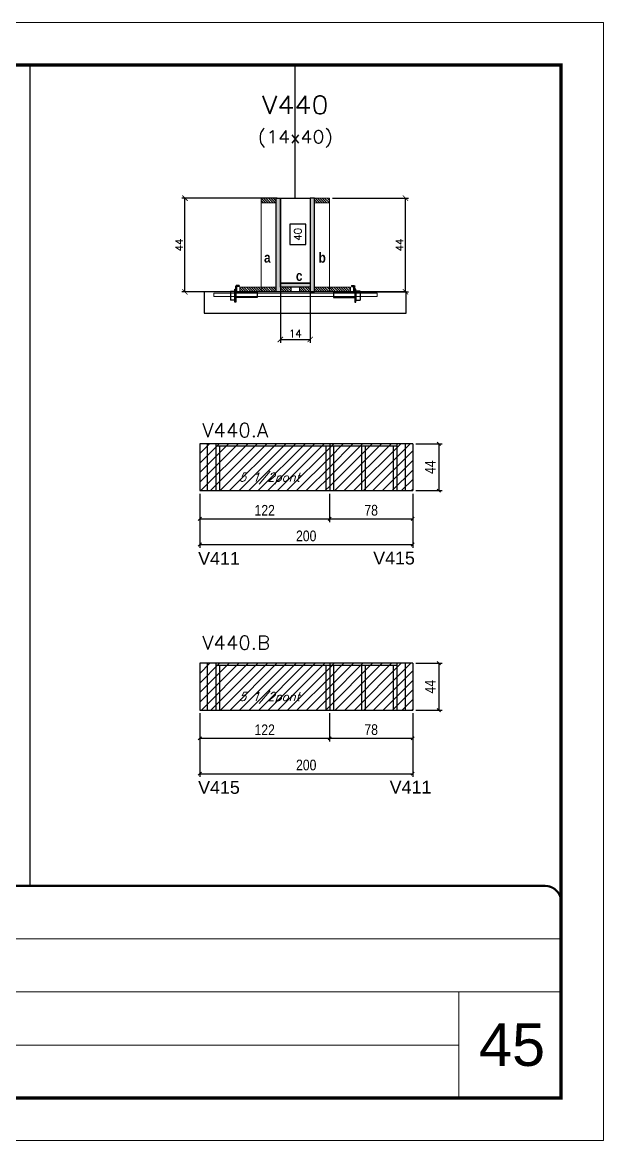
# Model space of a CAD drawing. Extents: x 137137 to 143418, y 10464 to 34486.
# Drawn here: x 138076 to 138622, y 20801 to 21851 of the extents above; entities that cross this region are included whole.
import ezdxf
from ezdxf.enums import TextEntityAlignment as Align

# ---------------------------------------------------------------- set-up
doc = ezdxf.new("R2010")
doc.units = 0
for name, pattern in [('CONTINUO', [0]), ('DASHED', [0.75, 0.5, -0.25]), ('HIDDEN', [0.375, 0.25, -0.125])]:
    doc.linetypes.add(name, pattern=pattern)
for name, color, linetype in [('5', 5, 'Continuous'), ('barrote', 251, 'Continuous'), ('COTA', 241, 'Continuous'), ('Cota Seção (2x)', 4, 'Continuous'), ('detalhes', 4, 'Continuous'), ('Painéis', 200, 'Continuous'), ('presilha', 1, 'Continuous'), ('Reaproveitamento', 251, 'Continuous'), ('SARR_2.2x7', 40, 'Continuous'), ('SARR_3.5x7', 81, 'Continuous'), ('texto', 7, 'Continuous'), ('Texto de Titulo', 7, 'Continuous'), ('Texto Qtd Sarr', 242, 'Continuous')]:
    doc.layers.add(name, color=color, linetype=linetype)
for name, color, linetype, lineweight in [('CARIMBO', 255, 'Continuous', 9), ('CONCRETO', 251, 'Continuous', 25), ('Folhas', 255, 'Continuous', 9), ('Hachura', 251, 'Continuous', 9), ('Madeira', 126, 'Continuous', 18), ('SARRAFO DE PRESSAO', 251, 'DASHED', 9), ('SCO-___-LAJ', 2, 'Continuous', 0), ('Texto Seção', 7, 'Continuous', 15)]:
    doc.layers.add(name, color=color, linetype=linetype, lineweight=lineweight)
doc.styles.add('ARIAL', font='arial.ttf')
doc.styles.add('COTA TECNICA', font='techl___.ttf', dxfattribs={"height": 10})
doc.styles.add('REGUA-120', font='ROMANS.shx', dxfattribs={"height": 15})
doc.styles.add('Romans', font='romans.shx')
doc.styles.get("Standard").update_dxf_attribs({"font": 'arial.ttf'})
doc.styles.add('TECNICA', font='techb___.ttf', dxfattribs={"height": 10})
doc.dimstyles.new('Cota Seção (2x)', dxfattribs={"dimtxt": 7, "dimasz": 5, "dimexe": 3, "dimexo": 3, "dimgap": 2, "dimtad": 3, "dimdec": 1, "dimlfac": 0.5, "dimzin": 12, "dimdsep": 46, "dimtxsty": 'Romans', "dimblk": 'ARCHTICK', "dimcen": 0, "dimclrd": 4, "dimclre": 4, "dimclrt": 1, "dimadec": 1, "dimazin": 3, "dimtfac": 1, "dimtdec": 1, "dimtmove": 0, "dimatfit": 3, "dimldrblk": 'OBLIQUE', "dimfxl": 1, "dimtolj": 1, "dimtzin": 12, "dimarcsym": 0})
doc.dimstyles.new('Cota Seção interna', dxfattribs={"dimtxt": 7, "dimasz": 6, "dimexe": 0.18, "dimexo": 2, "dimgap": -4, "dimtad": 3, "dimdec": 1, "dimlfac": 0.5, "dimzin": 12, "dimdsep": 46, "dimtxsty": 'Romans', "dimblk": 'ARCHTICK', "dimcen": 0.09, "dimse1": 1, "dimse2": 1, "dimsd1": 1, "dimsd2": 1, "dimclrd": 180, "dimclre": 5, "dimclrt": 1, "dimadec": 0, "dimazin": 3, "dimtfac": 1, "dimtdec": 1, "dimtofl": 0, "dimtmove": 0, "dimatfit": 3, "dimldrblk": 'ARCHTICK', "dimfxl": 1, "dimtolj": 1, "dimtzin": 0, "dimarcsym": 0})
doc.dimstyles.new('PAINEL', dxfattribs={"dimtxt": 10, "dimasz": 3, "dimexe": 3, "dimexo": 3, "dimgap": 3, "dimtad": 1, "dimdec": 1, "dimzin": 12, "dimdsep": 46, "dimtxsty": 'COTA TECNICA', "dimblk1": 'OBLIQUE', "dimblk2": 'OBLIQUE', "dimsah": 1, "dimcen": 0.9, "dimclrd": 4, "dimclre": 4, "dimclrt": 240, "dimadec": 1, "dimazin": 3, "dimtfac": 1, "dimtdec": 1, "dimtmove": 0, "dimatfit": 3, "dimfxl": 1, "dimtolj": 1, "dimtzin": 12, "dimarcsym": 0})
pattern_1 = [(315, (161265.2548, 13368.8062), (1.12253202, 1.12253202), [])]
pattern_2 = [(315, (161275.2548, 13368.8062), (1.12253202, 1.12253202), [])]
pattern_3 = [(45, (-13.5, -6891.4506), (-4.49012806, 4.49012806), [])]

# ---------------------------------------------------------------- blocks, each defined once
blk = doc.blocks.new('9999999999')
at = {"color": 30, "linetype": 'CONTINUO'}
for p, q in [((98564.6, 34379.6), (99584, 34379.6)), ((98564.6, 34329.8), (99488, 34329.8)), ((99584, 34329.8), (99488, 34329.8)), ((99488, 34329.8), (99488, 34230.2)), ((98564.6, 34280), (99488, 34280))]:
    blk.add_line(p, q, dxfattribs=at)
at = {"color": 30, "linetype": 'CONTINUO', "const_width": 2}
blk.add_lwpolyline([(99584, 34230.2), (99584, 34414.4, 0.414214), (99569, 34429.4), (98229, 34429.4, 0.414214), (98214, 34414.4), (98214, 34245.2, 0.414214), (98229, 34230.2), (99584, 34230.2)], format="xyb", dxfattribs=at)
at = {"layer": 'Folhas'}
blk.add_lwpolyline([(98139, 34190.2), (99624, 34190.2), (99624, 35240.2), (98139, 35240.2)], close=True, dxfattribs=at)
at = {"layer": 'Folhas', "color": 30, "const_width": 3}
blk.add_lwpolyline([(98214, 34230.2), (99584, 34230.2), (99584, 35200.2), (98214, 35200.2)], close=True, dxfattribs=at)
blk = doc.blocks.new('_ArchTick')
at = {"color": 0, "linetype": 'ByBlock', "const_width": 0.15}
blk.add_lwpolyline([(-0.5, -0.5), (0.5, 0.5)], dxfattribs=at)
blk = doc.blocks.new('*D1495')
at = {"layer": 'COTA', "color": 4, "lineweight": -2, "transparency": 16777216}
for p, q in [((138315.6, 21686.4), (138226, 21686.4)), ((138229, 21598.4), (138229, 21686.4)), ((138277.6, 21598.4), (138226, 21598.4))]:
    blk.add_line(p, q, dxfattribs=at)
at = {"layer": 'Defpoints', "color": 0, "transparency": 16777216}
for p in [(138229, 21686.4), (138318.6, 21686.4), (138280.6, 21598.4)]:
    blk.add_point(p, dxfattribs=at)
at = {"layer": 'COTA', "color": 4, "lineweight": -2, "transparency": 16777216, "xscale": 5, "yscale": 5, "zscale": 5}
for p, rotation in [((138229, 21686.4), 90), ((138229, 21598.4), 270)]:
    blk.add_blockref('_ArchTick', p, dxfattribs=dict(at, rotation=rotation))
at = {"layer": 'COTA', "color": 1, "transparency": 16777216, "insert": (138223.5, 21642.4), "char_height": 7, "attachment_point": 5, "rotation": 90, "style": 'Romans'}
blk.add_mtext('\\A1;44', dxfattribs=at)
blk = doc.blocks.new('_Oblique')
at = {"color": 0, "linetype": 'ByBlock', "lineweight": -2}
blk.add_line((-0.5, -0.5), (0.5, 0.5), dxfattribs=at)
blk = doc.blocks.new('*D1496')
at = {"layer": 'COTA', "color": 4, "lineweight": -2, "transparency": 16777216}
for p, q in [((138367.6, 21686.4), (138439.1, 21686.4)), ((138436.1, 21598.4), (138436.1, 21686.4)), ((138387.6, 21598.4), (138439.1, 21598.4))]:
    blk.add_line(p, q, dxfattribs=at)
at = {"layer": 'Defpoints', "color": 0, "transparency": 16777216}
for p in [(138364.6, 21686.4), (138436.1, 21686.4), (138384.6, 21598.4)]:
    blk.add_point(p, dxfattribs=at)
at = {"layer": 'COTA', "color": 4, "lineweight": -2, "transparency": 16777216, "xscale": 5, "yscale": 5, "zscale": 5}
for p, rotation in [((138436.1, 21686.4), 90), ((138436.1, 21598.4), 270)]:
    blk.add_blockref('_ArchTick', p, dxfattribs=dict(at, rotation=rotation))
at = {"layer": 'COTA', "color": 1, "transparency": 16777216, "insert": (138430.6, 21642.4), "char_height": 7, "attachment_point": 5, "rotation": 90, "style": 'Romans'}
blk.add_mtext('\\A1;44', dxfattribs=at)
blk = doc.blocks.new('*D1497')
at = {"layer": 'Cota Seção (2x)', "color": 180, "lineweight": -2, "transparency": 16777216}
for p, q in [((138342.6, 21662.1), (138327.6, 21662.1)), ((138327.6, 21662.1), (138327.6, 21642.8)), ((138342.6, 21642.8), (138342.6, 21662.1)), ((138327.6, 21642.8), (138342.6, 21642.8))]:
    blk.add_line(p, q, dxfattribs=at)
at = {"layer": 'Defpoints', "color": 0, "transparency": 16777216}
for p in [(138346.6, 21686.4), (138346.6, 21686.4), (138346.6, 21606.5)]:
    blk.add_point(p, dxfattribs=at)
at = {"layer": 'Cota Seção (2x)', "color": 1, "transparency": 16777216, "insert": (138335.1, 21652.4), "char_height": 7, "attachment_point": 5, "rotation": 90, "style": 'Romans'}
blk.add_mtext('\\A1;40', dxfattribs=at)
blk = doc.blocks.new('titulo1')
at = {"layer": 'Defpoints', "color": 252, "linetype": 'HIDDEN', "ltscale": 2}
blk.add_line((0, 0), (0, 125), dxfattribs=at)
at = {"layer": 'Defpoints', "style": 'Romans', "oblique": 15}
blk.add_attdef('FOLHA', text='', height=10, dxfattribs=at).set_placement((0, 15.6), align=Align.MIDDLE_CENTER)
at = {"layer": 'Texto Qtd Sarr', "color": 3, "style": 'Romans', "oblique": 15}
for tag, height, p in [('TITULO', 17, (0, 71.4)), ('SEÇÃO', 12, (0, 41.5))]:
    blk.add_attdef(tag, text='', height=height, dxfattribs=at).set_placement(p, align=Align.MIDDLE_CENTER)
blk = doc.blocks.new('PRESILHA METÁLICA 1')
at = {"layer": 'presilha'}
for p, q in [((7.5, 10.6), (7.5, 19.9)), ((12, 21), (8.6, 21)), ((9, 11.6), (9, 18.9)), ((12, 19.5), (9.6, 19.5)), ((12, 21), (12, 19.5)), ((0, 13), (6, 13)), ((0, 13), (0, 0)), ((6, 0), (0, 0)), ((6, 15.5), (7.5, 15.5)), ((6, -2.5), (6, 15.5)), ((6, 13), (6, 0)), ((7.5, 15.5), (7.5, -2.5)), ((37.5, 4.1), (7.5, 4.1)), ((37.5, 11), (9.6, 11)), ((37.5, 11), (37.5, 4.1)), ((7.5, -2.5), (6, -2.5))]:
    blk.add_line(p, q, dxfattribs=at)
for centre, radius, start, end in [((8.6, 19.9), 1.14, 90, 180), ((9.6, 18.9), 0.57, 90, 180), ((9.6, 11.6), 0.57, 180, 270)]:
    blk.add_arc(centre, radius, start, end, dxfattribs=at)
blk = doc.blocks.new('*D1498')
at = {"layer": 'COTA', "color": 4, "lineweight": -2, "transparency": 16777216}
for p, q in [((138318.6, 21599.8), (138318.6, 21550.7)), ((138346.6, 21599.8), (138346.6, 21550.7)), ((138318.6, 21553.7), (138346.6, 21553.7))]:
    blk.add_line(p, q, dxfattribs=at)
at = {"layer": 'Defpoints', "color": 0, "transparency": 16777216}
for p in [(138318.6, 21602.8), (138346.6, 21602.8), (138346.6, 21553.7)]:
    blk.add_point(p, dxfattribs=at)
at = {"layer": 'COTA', "color": 4, "lineweight": -2, "transparency": 16777216, "xscale": 5, "yscale": 5, "zscale": 5, "rotation": 180}
blk.add_blockref('_ArchTick', (138318.6, 21553.7), dxfattribs=at)
at = {"layer": 'COTA', "color": 4, "lineweight": -2, "transparency": 16777216, "xscale": 5, "yscale": 5, "zscale": 5}
blk.add_blockref('_ArchTick', (138346.6, 21553.7), dxfattribs=at)
at = {"layer": 'COTA', "color": 1, "transparency": 16777216, "insert": (138332.6, 21559.2), "char_height": 7, "attachment_point": 5, "style": 'Romans'}
blk.add_mtext('\\A1;14', dxfattribs=at)
blk = doc.blocks.new('*D1531')
at = {"layer": 'COTA', "color": 4, "linetype": 'ByBlock', "lineweight": -2, "transparency": 16777216}
for p, q in [((138242.9, 21408.8), (138242.9, 21358.1)), ((138442.9, 21408.8), (138442.9, 21358.1)), ((138242.9, 21361.1), (138442.9, 21361.1))]:
    blk.add_line(p, q, dxfattribs=at)
at = {"layer": 'Defpoints', "color": 0, "linetype": 'ByBlock', "transparency": 16777216}
for p in [(138242.9, 21411.8), (138442.9, 21411.8), (138442.9, 21361.1)]:
    blk.add_point(p, dxfattribs=at)
at = {"layer": 'COTA', "color": 4, "linetype": 'ByBlock', "lineweight": -2, "transparency": 16777216, "xscale": 3, "yscale": 3, "zscale": 3, "rotation": 180}
blk.add_blockref('_Oblique', (138242.9, 21361.1), dxfattribs=at)
at = {"layer": 'COTA', "color": 4, "linetype": 'ByBlock', "lineweight": -2, "transparency": 16777216, "xscale": 3, "yscale": 3, "zscale": 3}
blk.add_blockref('_Oblique', (138442.9, 21361.1), dxfattribs=at)
at = {"layer": 'COTA', "color": 240, "linetype": 'ByBlock', "transparency": 16777216, "insert": (138342.9, 21369.2), "char_height": 10, "attachment_point": 5, "style": 'COTA TECNICA'}
blk.add_mtext('\\A1;200', dxfattribs=at)
blk = doc.blocks.new('*D1532')
at = {"layer": 'COTA', "color": 4, "linetype": 'ByBlock', "lineweight": -2, "transparency": 16777216}
for p, q in [((138445.9, 21455.8), (138470.5, 21455.8)), ((138467.5, 21455.8), (138467.5, 21411.8)), ((138445.9, 21411.8), (138470.5, 21411.8))]:
    blk.add_line(p, q, dxfattribs=at)
at = {"layer": 'Defpoints', "color": 0, "linetype": 'ByBlock', "transparency": 16777216}
for p in [(138442.9, 21455.8), (138442.9, 21411.8), (138467.5, 21411.8)]:
    blk.add_point(p, dxfattribs=at)
at = {"layer": 'COTA', "color": 4, "linetype": 'ByBlock', "lineweight": -2, "transparency": 16777216, "xscale": 3, "yscale": 3, "zscale": 3}
for p, rotation in [((138467.5, 21455.8), 90), ((138467.5, 21411.8), 270)]:
    blk.add_blockref('_Oblique', p, dxfattribs=dict(at, rotation=rotation))
at = {"layer": 'COTA', "color": 240, "linetype": 'ByBlock', "transparency": 16777216, "insert": (138459.4, 21433.8), "char_height": 10, "attachment_point": 5, "rotation": 90, "style": 'COTA TECNICA'}
blk.add_mtext('\\A1;44', dxfattribs=at)
blk = doc.blocks.new('*D1533')
at = {"layer": 'COTA', "color": 4, "linetype": 'ByBlock', "lineweight": -2, "transparency": 16777216}
for p, q in [((138242.9, 21202.7), (138242.9, 21143)), ((138442.9, 21202.7), (138442.9, 21143)), ((138242.9, 21146), (138442.9, 21146))]:
    blk.add_line(p, q, dxfattribs=at)
at = {"layer": 'Defpoints', "color": 0, "linetype": 'ByBlock', "transparency": 16777216}
for p in [(138242.9, 21205.7), (138442.9, 21205.7), (138442.9, 21146)]:
    blk.add_point(p, dxfattribs=at)
at = {"layer": 'COTA', "color": 4, "linetype": 'ByBlock', "lineweight": -2, "transparency": 16777216, "xscale": 3, "yscale": 3, "zscale": 3, "rotation": 180}
blk.add_blockref('_Oblique', (138242.9, 21146), dxfattribs=at)
at = {"layer": 'COTA', "color": 4, "linetype": 'ByBlock', "lineweight": -2, "transparency": 16777216, "xscale": 3, "yscale": 3, "zscale": 3}
blk.add_blockref('_Oblique', (138442.9, 21146), dxfattribs=at)
at = {"layer": 'COTA', "color": 240, "linetype": 'ByBlock', "transparency": 16777216, "insert": (138342.9, 21154.1), "char_height": 10, "attachment_point": 5, "style": 'COTA TECNICA'}
blk.add_mtext('\\A1;200', dxfattribs=at)
blk = doc.blocks.new('*D1534')
at = {"layer": 'COTA', "color": 4, "linetype": 'ByBlock', "lineweight": -2, "transparency": 16777216}
for p, q in [((138445.9, 21249.7), (138470.5, 21249.7)), ((138467.5, 21249.7), (138467.5, 21205.7)), ((138445.9, 21205.7), (138470.5, 21205.7))]:
    blk.add_line(p, q, dxfattribs=at)
at = {"layer": 'Defpoints', "color": 0, "linetype": 'ByBlock', "transparency": 16777216}
for p in [(138442.9, 21249.7), (138442.9, 21205.7), (138467.5, 21205.7)]:
    blk.add_point(p, dxfattribs=at)
at = {"layer": 'COTA', "color": 4, "linetype": 'ByBlock', "lineweight": -2, "transparency": 16777216, "xscale": 3, "yscale": 3, "zscale": 3}
for p, rotation in [((138467.5, 21249.7), 90), ((138467.5, 21205.7), 270)]:
    blk.add_blockref('_Oblique', p, dxfattribs=dict(at, rotation=rotation))
at = {"layer": 'COTA', "color": 240, "linetype": 'ByBlock', "transparency": 16777216, "insert": (138459.4, 21227.7), "char_height": 10, "attachment_point": 5, "rotation": 90, "style": 'COTA TECNICA'}
blk.add_mtext('\\A1;44', dxfattribs=at)
blk = doc.blocks.new('*D1551')
at = {"layer": 'COTA', "color": 4, "linetype": 'ByBlock', "lineweight": -2, "transparency": 16777216}
for p, q in [((138242.9, 21202.7), (138242.9, 21176.2)), ((138364.9, 21202.7), (138364.9, 21176.2)), ((138242.9, 21179.2), (138364.9, 21179.2))]:
    blk.add_line(p, q, dxfattribs=at)
at = {"layer": 'Defpoints', "color": 0, "linetype": 'ByBlock', "transparency": 16777216}
for p in [(138242.9, 21205.7), (138364.9, 21205.7), (138364.9, 21179.2)]:
    blk.add_point(p, dxfattribs=at)
at = {"layer": 'COTA', "color": 4, "linetype": 'ByBlock', "lineweight": -2, "transparency": 16777216, "xscale": 3, "yscale": 3, "zscale": 3, "rotation": 180}
blk.add_blockref('_Oblique', (138242.9, 21179.2), dxfattribs=at)
at = {"layer": 'COTA', "color": 4, "linetype": 'ByBlock', "lineweight": -2, "transparency": 16777216, "xscale": 3, "yscale": 3, "zscale": 3}
blk.add_blockref('_Oblique', (138364.9, 21179.2), dxfattribs=at)
at = {"layer": 'COTA', "color": 240, "linetype": 'ByBlock', "transparency": 16777216, "insert": (138303.9, 21187.2), "char_height": 10, "attachment_point": 5, "style": 'COTA TECNICA'}
blk.add_mtext('\\A1;122', dxfattribs=at)
blk = doc.blocks.new('*D1552')
at = {"layer": 'COTA', "color": 4, "linetype": 'ByBlock', "lineweight": -2, "transparency": 16777216}
for p, q in [((138364.9, 21202.7), (138364.9, 21176.2)), ((138442.9, 21202.7), (138442.9, 21176.2)), ((138364.9, 21179.2), (138442.9, 21179.2))]:
    blk.add_line(p, q, dxfattribs=at)
at = {"layer": 'Defpoints', "color": 0, "linetype": 'ByBlock', "transparency": 16777216}
for p in [(138364.9, 21205.7), (138442.9, 21205.7), (138442.9, 21179.2)]:
    blk.add_point(p, dxfattribs=at)
at = {"layer": 'COTA', "color": 4, "linetype": 'ByBlock', "lineweight": -2, "transparency": 16777216, "xscale": 3, "yscale": 3, "zscale": 3, "rotation": 180}
blk.add_blockref('_Oblique', (138364.9, 21179.2), dxfattribs=at)
at = {"layer": 'COTA', "color": 4, "linetype": 'ByBlock', "lineweight": -2, "transparency": 16777216, "xscale": 3, "yscale": 3, "zscale": 3}
blk.add_blockref('_Oblique', (138442.9, 21179.2), dxfattribs=at)
at = {"layer": 'COTA', "color": 240, "linetype": 'ByBlock', "transparency": 16777216, "insert": (138403.9, 21187.3), "char_height": 10, "attachment_point": 5, "style": 'COTA TECNICA'}
blk.add_mtext('\\A1;78', dxfattribs=at)
blk = doc.blocks.new('*D1553')
at = {"layer": 'COTA', "color": 4, "linetype": 'ByBlock', "lineweight": -2, "transparency": 16777216}
for p, q in [((138242.9, 21408.8), (138242.9, 21382.2)), ((138364.9, 21408.8), (138364.9, 21382.2)), ((138242.9, 21385.2), (138364.9, 21385.2))]:
    blk.add_line(p, q, dxfattribs=at)
at = {"layer": 'Defpoints', "color": 0, "linetype": 'ByBlock', "transparency": 16777216}
for p in [(138242.9, 21411.8), (138364.9, 21411.8), (138364.9, 21385.2)]:
    blk.add_point(p, dxfattribs=at)
at = {"layer": 'COTA', "color": 4, "linetype": 'ByBlock', "lineweight": -2, "transparency": 16777216, "xscale": 3, "yscale": 3, "zscale": 3, "rotation": 180}
blk.add_blockref('_Oblique', (138242.9, 21385.2), dxfattribs=at)
at = {"layer": 'COTA', "color": 4, "linetype": 'ByBlock', "lineweight": -2, "transparency": 16777216, "xscale": 3, "yscale": 3, "zscale": 3}
blk.add_blockref('_Oblique', (138364.9, 21385.2), dxfattribs=at)
at = {"layer": 'COTA', "color": 240, "linetype": 'ByBlock', "transparency": 16777216, "insert": (138303.9, 21393.3), "char_height": 10, "attachment_point": 5, "style": 'COTA TECNICA'}
blk.add_mtext('\\A1;122', dxfattribs=at)
blk = doc.blocks.new('*D1554')
at = {"layer": 'COTA', "color": 4, "linetype": 'ByBlock', "lineweight": -2, "transparency": 16777216}
for p, q in [((138364.9, 21408.8), (138364.9, 21382.2)), ((138442.9, 21408.8), (138442.9, 21382.2)), ((138364.9, 21385.2), (138442.9, 21385.2))]:
    blk.add_line(p, q, dxfattribs=at)
at = {"layer": 'Defpoints', "color": 0, "linetype": 'ByBlock', "transparency": 16777216}
for p in [(138364.9, 21411.8), (138442.9, 21411.8), (138442.9, 21385.2)]:
    blk.add_point(p, dxfattribs=at)
at = {"layer": 'COTA', "color": 4, "linetype": 'ByBlock', "lineweight": -2, "transparency": 16777216, "xscale": 3, "yscale": 3, "zscale": 3, "rotation": 180}
blk.add_blockref('_Oblique', (138364.9, 21385.2), dxfattribs=at)
at = {"layer": 'COTA', "color": 4, "linetype": 'ByBlock', "lineweight": -2, "transparency": 16777216, "xscale": 3, "yscale": 3, "zscale": 3}
blk.add_blockref('_Oblique', (138442.9, 21385.2), dxfattribs=at)
at = {"layer": 'COTA', "color": 240, "linetype": 'ByBlock', "transparency": 16777216, "insert": (138403.9, 21393.3), "char_height": 10, "attachment_point": 5, "style": 'COTA TECNICA'}
blk.add_mtext('\\A1;78', dxfattribs=at)

msp = doc.modelspace()

# ---------------------------------------------------------------- hatches: boundary and pattern name
at = {"layer": 'Hachura'}
h = msp.add_hatch(dxfattribs=at)
h.set_pattern_fill('ANSI31', color=256, scale=0.5, angle=270, style=0)
h.set_pattern_definition([(315, (161275.2548, 13378.8062), (1.12253202, 1.12253202), [])])
h.paths.add_polyline_path([(138314.63, 21682.05), (138314.63, 21686.45), (138300.63, 21686.45), (138300.63, 21682.05)])
h = msp.add_hatch(color=256, dxfattribs=at)
h.dxf.hatch_style = 1
h.paths.add_polyline_path([(138314.63, 21686.45), (138318.63, 21686.45), (138318.63, 21598.45), (138314.63, 21598.45)])
h = msp.add_hatch(color=256, dxfattribs=at)
h.dxf.hatch_style = 1
h.paths.add_polyline_path([(138350.63, 21686.45), (138346.63, 21686.45), (138346.63, 21598.45), (138350.63, 21598.45)])
h = msp.add_hatch(dxfattribs=at)
h.set_pattern_fill('ANSI31', color=256, scale=0.5, angle=270, style=0)
h.set_pattern_definition([(315, (161265.2645, 13378.8062), (1.12253202, 1.12253202), [])])
h.paths.add_polyline_path([(138350.63, 21682.05), (138350.63, 21686.45), (138364.63, 21686.45), (138364.63, 21682.05)])
h = msp.add_hatch(dxfattribs=at)
h.set_pattern_fill('ANSI31', color=256, scale=0.5, angle=270, style=0)
h.set_pattern_definition(pattern_2)
h.paths.add_polyline_path([(138280.63, 21598.45), (138280.63, 21602.85), (138300.63, 21602.85), (138300.63, 21598.45)])
h = msp.add_hatch(dxfattribs=at)
h.set_pattern_fill('ANSI31', color=256, scale=0.5, angle=270, style=0)
h.set_pattern_definition([(315, (161275.2548, 13295.2062), (1.12253202, 1.12253202), [])])
h.paths.add_polyline_path([(138314.63, 21598.45), (138314.63, 21602.85), (138300.63, 21602.85), (138300.63, 21598.45)])
h = msp.add_hatch(color=256, dxfattribs=at)
h.dxf.hatch_style = 1
h.paths.add_polyline_path([(138318.63, 21602.85), (138318.63, 21606.45), (138346.63, 21606.45), (138346.63, 21602.85)])
h = msp.add_hatch(dxfattribs=at)
h.set_pattern_fill('ANSI31', color=256, scale=0.5, angle=270, style=0)
h.set_pattern_definition(pattern_2)
h.paths.add_polyline_path([(138318.63, 21598.45), (138318.63, 21602.85), (138328.63, 21602.85), (138328.63, 21598.45)])
h = msp.add_hatch(dxfattribs=at)
h.set_pattern_fill('ANSI31', color=256, scale=0.5, angle=270, style=0)
h.set_pattern_definition(pattern_1)
h.paths.add_polyline_path([(138346.63, 21598.45), (138346.63, 21602.85), (138336.63, 21602.85), (138336.63, 21598.45)])
h = msp.add_hatch(dxfattribs=at)
h.set_pattern_fill('ANSI31', color=256, scale=0.5, angle=270, style=0)
h.set_pattern_definition([(315, (161265.2548, 13295.2062), (1.12253202, 1.12253202), [])])
h.paths.add_polyline_path([(138350.63, 21598.45), (138350.63, 21602.85), (138364.63, 21602.85), (138364.63, 21598.45)])
h = msp.add_hatch(dxfattribs=at)
h.set_pattern_fill('ANSI31', color=256, scale=0.5, angle=270, style=0)
h.set_pattern_definition(pattern_1)
h.paths.add_polyline_path([(138384.63, 21598.45), (138384.63, 21602.85), (138364.63, 21602.85), (138364.63, 21598.45)])
at = {"layer": 'Reaproveitamento', "linetype": 'ByBlock'}
h = msp.add_hatch(dxfattribs=at)
h.set_pattern_fill('ANSI31', color=256, scale=2)
h.set_pattern_definition(pattern_3)
h.paths.add_polyline_path([(138364.94, 21411.75), (138364.94, 21455.75), (138242.94, 21455.75), (138242.94, 21411.75)])
h.paths.add_polyline_path([(138271.96, 21415.16), (138339.58, 21415.16), (138345.08, 21431.13), (138277.46, 21431.13)], flags=24)
h = msp.add_hatch(dxfattribs=at)
h.set_pattern_fill('ANSI31', color=256, scale=2)
h.set_pattern_definition(pattern_3)
h.paths.add_polyline_path([(138442.94, 21411.75), (138442.94, 21455.75), (138364.94, 21455.75), (138364.94, 21411.75)])
h = msp.add_hatch(dxfattribs=at)
h.set_pattern_fill('ANSI31', color=256, scale=2)
h.set_pattern_definition(pattern_3)
h.paths.add_polyline_path([(138242.94, 21249.68), (138242.94, 21205.68), (138364.94, 21205.68), (138364.94, 21249.68)])
h.paths.add_polyline_path([(138271.96, 21209.09), (138339.58, 21209.09), (138345.08, 21225.06), (138277.46, 21225.06)], flags=24)
h = msp.add_hatch(dxfattribs=at)
h.set_pattern_fill('ANSI31', color=256, scale=2)
h.set_pattern_definition(pattern_3)
h.paths.add_polyline_path([(138364.94, 21249.68), (138364.94, 21205.68), (138442.94, 21205.68), (138442.94, 21249.68)])

# ---------------------------------------------------------------- linework, layer by layer
at = {"layer": 'barrote'}
msp.add_lwpolyline([(138247.18, 21578.45), (138436.76, 21578.45), (138436.76, 21598.45), (138247.18, 21598.45)], close=True, dxfattribs=at)
at = {"layer": 'CONCRETO'}
msp.add_lwpolyline([(138318.63, 21686.45), (138318.63, 21686.45), (138318.63, 21686.45), (138318.63, 21686.45), (138346.63, 21686.45), (138346.63, 21686.45), (138346.63, 21686.45), (138346.63, 21606.45), (138318.63, 21606.45), (138318.63, 21686.45)], close=True, dxfattribs=at)
at = {"layer": 'COTA', "linetype": 'ByBlock'}
msp.add_line((138083.2, 21811.45), (138083.2, 21040.69), dxfattribs=at)
at = {"layer": 'Madeira'}
for points in [[(138314.63, 21682.05), (138314.63, 21686.45), (138300.63, 21686.45), (138300.63, 21682.05)], [(138314.63, 21686.45), (138300.63, 21686.45), (138300.63, 21598.45), (138314.63, 21598.45)], [(138350.63, 21682.05), (138350.63, 21686.45), (138364.63, 21686.45), (138364.63, 21682.05)], [(138350.63, 21686.45), (138364.63, 21686.45), (138364.63, 21598.45), (138350.63, 21598.45)], [(138280.63, 21598.45), (138280.63, 21602.85), (138300.63, 21602.85), (138300.63, 21598.45)], [(138314.63, 21598.45), (138314.63, 21602.85), (138300.63, 21602.85), (138300.63, 21598.45)], [(138318.63, 21598.45), (138318.63, 21602.85), (138328.63, 21602.85), (138328.63, 21598.45)], [(138346.63, 21598.45), (138346.63, 21602.85), (138336.63, 21602.85), (138336.63, 21598.45)], [(138350.63, 21598.45), (138350.63, 21602.85), (138364.63, 21602.85), (138364.63, 21598.45)], [(138384.63, 21598.45), (138384.63, 21602.85), (138364.63, 21602.85), (138364.63, 21598.45)]]:
    msp.add_lwpolyline(points, close=True, dxfattribs=at)
at = {"layer": 'Painéis', "linetype": 'ByBlock'}
for p, q in [((138242.94, 21455.75), (138242.94, 21411.75)), ((138442.94, 21455.75), (138242.94, 21455.75)), ((138364.94, 21455.75), (138364.94, 21411.75)), ((138442.94, 21455.75), (138442.94, 21411.75)), ((138242.94, 21411.75), (138442.94, 21411.75)), ((138242.94, 21249.68), (138242.94, 21205.68)), ((138442.94, 21249.68), (138242.94, 21249.68)), ((138364.94, 21249.68), (138364.94, 21205.68)), ((138442.94, 21249.68), (138442.94, 21205.68)), ((138242.94, 21205.68), (138442.94, 21205.68))]:
    msp.add_line(p, q, dxfattribs=at)
at = {"layer": 'Painéis'}
for points in [[(138314.63, 21686.45), (138318.63, 21686.45), (138318.63, 21598.45), (138314.63, 21598.45)], [(138350.63, 21686.45), (138346.63, 21686.45), (138346.63, 21598.45), (138350.63, 21598.45)], [(138318.63, 21602.85), (138318.63, 21606.45), (138346.63, 21606.45), (138346.63, 21602.85)]]:
    msp.add_lwpolyline(points, close=True, dxfattribs=at)
at = {"layer": 'SARR_2.2x7', "linetype": 'Continuous'}
for p, q in [((138249.94, 21455.75), (138249.94, 21411.75)), ((138364.94, 21453.55), (138257.94, 21453.55)), ((138427.94, 21453.55), (138364.94, 21453.55)), ((138435.94, 21455.75), (138435.94, 21411.75)), ((138249.94, 21249.68), (138249.94, 21205.68)), ((138364.94, 21247.48), (138257.94, 21247.48)), ((138427.94, 21247.48), (138364.94, 21247.48)), ((138435.94, 21249.68), (138435.94, 21205.68))]:
    msp.add_line(p, q, dxfattribs=at)
at = {"layer": 'SARR_3.5x7'}
for p, q in [((138257.94, 21455.75), (138257.94, 21411.75)), ((138261.44, 21453.55), (138261.44, 21411.75)), ((138361.44, 21453.55), (138361.44, 21411.75)), ((138368.44, 21453.55), (138368.44, 21411.75)), ((138394.69, 21453.55), (138394.69, 21411.75)), ((138398.19, 21453.55), (138398.19, 21411.75)), ((138424.44, 21453.55), (138424.44, 21411.75)), ((138427.94, 21455.75), (138427.94, 21411.75)), ((138257.94, 21249.68), (138257.94, 21205.68)), ((138261.44, 21247.48), (138261.44, 21205.68)), ((138361.44, 21247.48), (138361.44, 21205.68)), ((138368.44, 21247.48), (138368.44, 21205.68)), ((138394.69, 21247.48), (138394.69, 21205.68)), ((138398.19, 21247.48), (138398.19, 21205.68)), ((138424.44, 21247.48), (138424.44, 21205.68)), ((138427.94, 21249.68), (138427.94, 21205.68))]:
    msp.add_line(p, q, dxfattribs=at)
at = {"layer": 'SCO-___-LAJ', "color": 1}
msp.add_lwpolyline([(138256.18, 21597.12), (138409.45, 21597.12), (138409.45, 21593.92), (138256.18, 21593.92)], close=True, dxfattribs=at)

# ---------------------------------------------------------------- block references
at = {"layer": 'presilha', "yscale": 0.6666666666666666, "zscale": 0.6666666666666666}
for p, xscale in [((138271.77, 21590.48), 0.6666666666666666), ((138393.5, 21590.48), -0.6666666666666666)]:
    msp.add_blockref('PRESILHA METÁLICA 1', p, dxfattribs=dict(at, xscale=xscale))
at = {"layer": 'SARRAFO DE PRESSAO', "color": 6, "linetype": 'ByBlock'}
msp.add_blockref('9999999999', (38998.31, -13388.76), dxfattribs=at)
at = {"layer": 'Texto Seção'}
ref = msp.add_blockref('titulo1', (138332.63, 21686.45), dxfattribs=at)
ref.add_attrib('TITULO', 'V440', dxfattribs={"layer": 'Texto de Titulo', "color": 7, "height": 17, "style": 'Romans', "width": 1.1}).set_placement((138332.63, 21773.95), align=Align.MIDDLE_CENTER)
ref.add_attrib('SEÇÃO', '(14x40)', dxfattribs={"layer": 'Texto de Titulo', "color": 7, "height": 12, "style": 'Romans', "width": 1.1}).set_placement((138332.63, 21743.95), align=Align.MIDDLE_CENTER)

# ---------------------------------------------------------------- texts
at = {"layer": '5', "linetype": 'Continuous'}
for s, p in [('V411', (138241.39, 21342.12)), ('V415', (138405.82, 21342.42)), ('V415', (138241.39, 21127.09)), ('V411', (138421.32, 21127.38))]:
    msp.add_text(s, height=12, rotation=0.00004, dxfattribs=at).set_placement(p)
at = {"layer": 'CARIMBO', "style": 'ARIAL'}
msp.add_text('45', height=40, dxfattribs=at).set_placement((138505.15, 20871.59))
at = {"layer": 'detalhes', "style": 'TECNICA'}
for s, p in [('a', (138303.33, 21625.79)), ('b', (138354.57, 21625.78)), ('c', (138333.23, 21608.69))]:
    msp.add_text(s, height=9.6, dxfattribs=at).set_placement(p)
at = {"layer": 'texto', "color": 2, "char_height": 8, "attachment_point": 5, "style": 'Romans'}
for insert in [(138308.33, 21423.14), (138308.33, 21217.08)]:
    msp.add_mtext('{\\Q19;\\C256;5 1/2pont}', dxfattribs=dict(at, insert=insert))
at = {"layer": 'Texto Seção', "style": 'REGUA-120', "width": 1.05}
for s, p in [('V440.A', (138245.16, 21462.12)), ('V440.B', (138245.16, 21262.52))]:
    msp.add_text(s, height=13, dxfattribs=at).set_placement(p)

# ---------------------------------------------------------------- dimensions: what is measured, and where the dimension line sits
at = {"layer": 'COTA'}
for base, p1, p2, picture, middle in [((138228.99, 21686.45), (138280.63, 21598.45), (138318.63, 21686.45), '*D1495', (138223.49, 21642.45)), ((138436.11, 21686.45), (138384.63, 21598.45), (138364.63, 21686.45), '*D1496', (138430.61, 21642.45))]:
    dim = msp.add_linear_dim(base=base, p1=p1, p2=p2, angle=90, dimstyle='Cota Seção (2x)', dxfattribs=at)
    dim.commit()
    dim.dimension.update_dxf_attribs({"geometry": picture, "text_midpoint": middle})
dim = msp.add_linear_dim(base=(138346.63, 21553.72), p1=(138318.63, 21602.85), p2=(138346.63, 21602.85), dimstyle='Cota Seção (2x)', dxfattribs=at)
dim.commit()
dim.dimension.update_dxf_attribs({"geometry": '*D1498', "text_midpoint": (138332.63, 21559.22)})
at = {"layer": 'COTA', "linetype": 'ByBlock'}
for base, p1, p2, picture, middle in [((138467.47, 21411.75), (138442.94, 21455.75), (138442.94, 21411.75), '*D1532', (138459.4, 21433.75)), ((138467.47, 21205.68), (138442.94, 21249.68), (138442.94, 21205.68), '*D1534', (138459.4, 21227.68))]:
    dim = msp.add_linear_dim(base=base, p1=p1, p2=p2, angle=90, dimstyle='PAINEL', dxfattribs=at)
    dim.commit()
    dim.dimension.update_dxf_attribs({"geometry": picture, "text_midpoint": middle})
for p1, p2, distance, picture, middle in [((138242.94, 21411.75), (138442.94, 21411.75), -50.7, '*D1531', (138342.94, 21369.16)), ((138242.94, 21205.68), (138442.94, 21205.68), -59.67, '*D1533', (138342.94, 21154.12))]:
    dim = msp.add_aligned_dim(p1=p1, p2=p2, distance=distance, dimstyle='PAINEL', dxfattribs=at)
    dim.commit()
    dim.dimension.update_dxf_attribs({"geometry": picture, "text_midpoint": middle})
for base, p1, p2, picture, middle in [((138364.94, 21385.23), (138242.94, 21411.75), (138364.94, 21411.75), '*D1553', (138303.94, 21393.28)), ((138364.94, 21179.16), (138242.94, 21205.68), (138364.94, 21205.68), '*D1551', (138303.94, 21187.22))]:
    dim = msp.add_linear_dim(base=base, p1=p1, p2=p2, dimstyle='PAINEL', dxfattribs=at)
    dim.commit()
    dim.dimension.update_dxf_attribs({"geometry": picture, "text_midpoint": middle})
for base, p1, p2, picture, middle in [((138442.94, 21385.23), (138364.94, 21411.75), (138442.94, 21411.75), '*D1554', (138403.94, 21393.32)), ((138442.94, 21179.16), (138364.94, 21205.68), (138442.94, 21205.68), '*D1552', (138403.94, 21187.25))]:
    dim = msp.add_linear_dim(base=base, p1=p1, p2=p2, dimstyle='PAINEL', override={"dimtmove": 1}, dxfattribs=at)
    dim.commit()
    dim.dimension.update_dxf_attribs({"geometry": picture, "text_midpoint": middle})
at = {"layer": 'Cota Seção (2x)'}
dim = msp.add_linear_dim(base=(138346.63, 21686.45), p1=(138346.63, 21606.45), p2=(138346.63, 21686.45), angle=90, dimstyle='Cota Seção interna', dxfattribs=at)
dim.commit()
dim.dimension.update_dxf_attribs({"geometry": '*D1497', "text_midpoint": (138346.63, 21652.45), "dimtype": 160})

doc.saveas('drawing.dxf')
